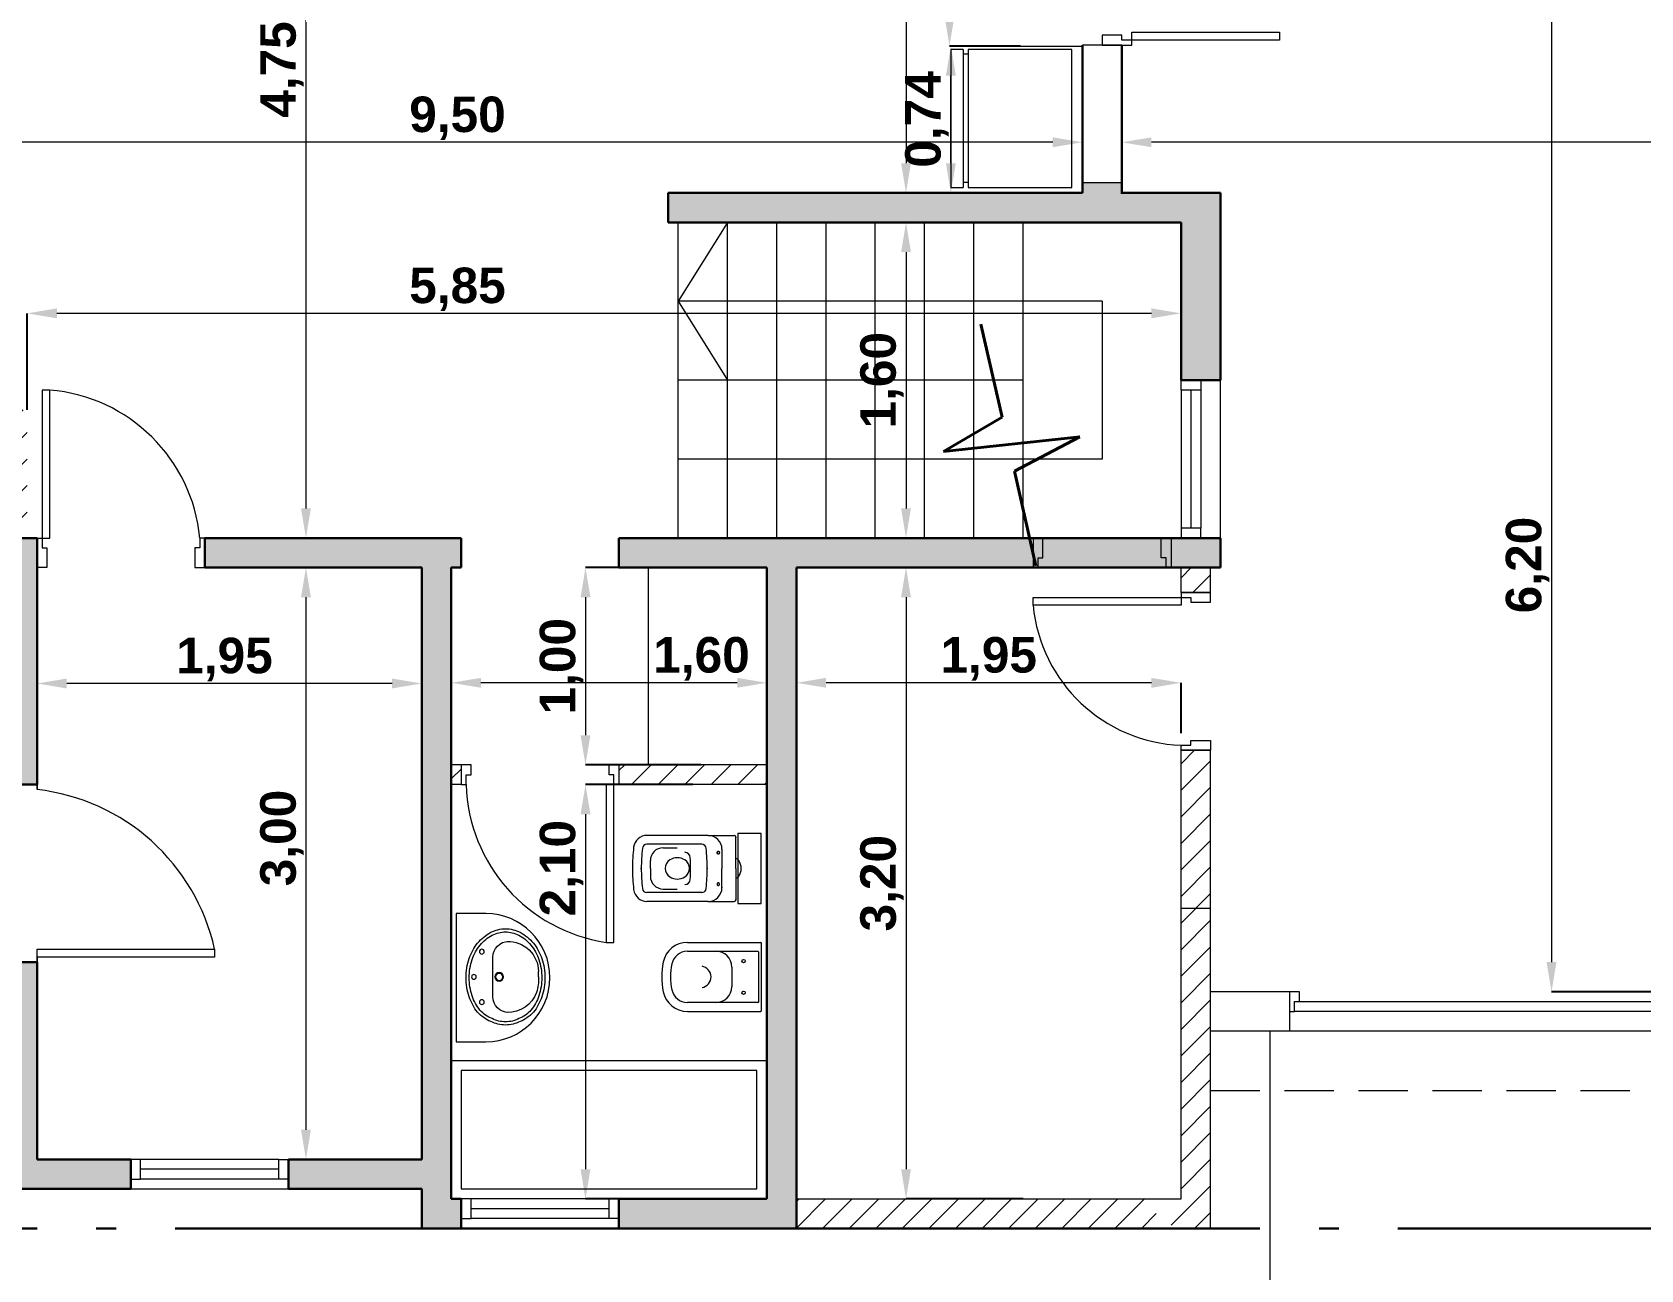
# Model space of a CAD drawing. Header units: millimetres. Extents: x 1434 to 1765, y 1396 to 1517.
# Drawn here: x 1607.53 to 1615.69, y 1404.7 to 1410.98 of the extents above; entities that cross this region are included whole.
import ezdxf

# ---------------------------------------------------------------- set-up
doc = ezdxf.new("R2010")
doc.units = ezdxf.units.MM
doc.linetypes.add('ACAD_ISO04W100', pattern=[30, 24, -3, 0, -3])
doc.linetypes.add('HIDDEN', pattern=[0.375, 0.25, -0.125])
for name, color, linetype, lineweight in [('0.1', 50, 'Continuous', 0), ('0.2', 40, 'Continuous', 20), ('0.3', 30, 'Continuous', 30), ('0.5', 10, 'Continuous', 40), ('carpinterias', 140, 'Continuous', 9), ('cotas', 104, 'Continuous', 18), ('L.M.', 160, 'ACAD_ISO04W100', 30), ('muebles', 7, 'Continuous', 13)]:
    doc.layers.add(name, color=color, linetype=linetype, lineweight=lineweight)
for name, color, linetype, lineweight, true_color in [('arbol', 7, 'Continuous', 18, 0x00701c), ('gris', 252, 'Continuous', 18, 0x696969), ('madera', 7, 'Continuous', 18, 0x997033), ('rojo muros', 7, 'Continuous', 18, 0xe60a62)]:
    doc.layers.add(name, color=color, linetype=linetype, lineweight=lineweight, true_color=true_color)
doc.styles.add('SANSSERIFBOLD', font='sasb____.pfb')
doc.styles.get("Standard").update_dxf_attribs({"font": 'arial.ttf'})
doc.dimstyles.new('ISO-25', dxfattribs={"dimtxt": 2.5, "dimasz": 2.5, "dimexe": 1.25, "dimexo": 0.625, "dimtad": 1, "dimtxsty": 'Standard', "dimcen": 2.5, "dimadec": 0, "dimazin": 0, "dimtfac": 1, "dimtmove": 0, "dimatfit": 3, "dimfxl": 1, "dimarcsym": 0})

# ---------------------------------------------------------------- blocks, each defined once
blk = doc.blocks.new('i')
for p, q in [((1235.1346, 1802.349), (1235.3245, 1802.349)), ((1235.3245, 1802.349), (1235.5065, 1802.349)), ((1235.5095, 1802.346), (1235.5095, 1802.002)), ((1235.1346, 1802.304), (1235.4925, 1802.304)), ((1235.4945, 1802.302), (1235.4945, 1802.046)), ((1235.3595, 1802.224), (1235.3595, 1802.124)), ((1235.4925, 1802.044), (1235.1346, 1802.044)), ((1235.1346, 1801.999), (1235.3245, 1801.999)), ((1235.3245, 1801.999), (1235.5065, 1801.999))]:
    blk.add_line(p, q)
for centre in [(1235.4195, 1802.254), (1235.4195, 1802.094)]:
    blk.add_circle(centre, 0.0085)
for centre, radius, start, end in [((1235.1346, 1802.224), 0.125, 90, 168.55585), ((1235.5065, 1802.346), 0.003, 0, 90), ((1235.1346, 1802.224), 0.08, 90, 168.55585), ((1235.2795, 1802.224), 0.08, 0, 90), ((1235.4925, 1802.302), 0.002, 0, 90), ((1235.3815, 1802.174), 0.377, 168.55585, 191.44415), ((1235.3815, 1802.174), 0.332, 168.55585, 191.44415), ((1235.1995, 1802.1536), 0.075, 82.39422, 82.744), ((1235.1978, 1802.1714), 0.0578, 2.61926, 78.39406), ((1235.1346, 1802.124), 0.125, 191.44415, 270), ((1235.1346, 1802.124), 0.08, 191.44415, 270), ((1235.1995, 1802.1944), 0.075, 277.256, 277.60578), ((1235.1978, 1802.1767), 0.0578, 281.60594, 357.38074), ((1235.2795, 1802.124), 0.08, 270, 0), ((1235.4925, 1802.046), 0.002, 270, 0), ((1235.5065, 1802.002), 0.003, 270, 0)]:
    blk.add_arc(centre, radius, start, end)
blk = doc.blocks.new('in')
for p, q in [((1235.2759, 1801.7823), (1234.9655, 1801.7823)), ((1235.2759, 1801.7823), (1235.4083, 1801.7823)), ((1235.4164, 1801.615), (1235.4164, 1801.7741)), ((1235.2436, 1801.7374), (1234.9649, 1801.7374)), ((1235.0476, 1801.7194), (1235.1196, 1801.7194)), ((1235.3461, 1801.7121), (1235.3461, 1801.615)), ((1234.9828, 1801.615), (1234.9828, 1801.6546)), ((1234.9828, 1801.615), (1234.9828, 1801.5754)), ((1235.3461, 1801.5178), (1235.3461, 1801.615)), ((1235.4164, 1801.615), (1235.4164, 1801.4558)), ((1235.2436, 1801.4926), (1234.9649, 1801.4926)), ((1235.2759, 1801.4476), (1234.9655, 1801.4476)), ((1235.0476, 1801.5106), (1235.1196, 1801.5106)), ((1235.2759, 1801.4476), (1235.4083, 1801.4476))]:
    blk.add_line(p, q)
blk.add_lwpolyline([(1235.4256, 1801.7923), (1235.4256, 1801.4376), (1235.5455, 1801.4376), (1235.5455, 1801.7923)], close=True)
for points in [[(1235.3277, 1801.6872, -0.120573), (1235.3255, 1801.6878, -0.105064), (1235.3234, 1801.6895, -0.088664), (1235.3221, 1801.6919, -0.079761), (1235.3216, 1801.6949, -0.079761), (1235.3221, 1801.6979, -0.088664), (1235.3234, 1801.7003, -0.105064), (1235.3255, 1801.702, -0.120573), (1235.3277, 1801.7025, -0.120573)], [(1235.3277, 1801.7025, -0.135765), (1235.3296, 1801.702, -0.106933), (1235.3314, 1801.7003, -0.081683), (1235.3326, 1801.6979, -0.069843), (1235.333, 1801.6949, -0.069843), (1235.3326, 1801.6919, -0.081683), (1235.3314, 1801.6895, -0.106933), (1235.3296, 1801.6878, -0.135765), (1235.3277, 1801.6872, -0.135765)], [(1235.3277, 1801.5427, 0.120573), (1235.3255, 1801.5422, 0.105064), (1235.3234, 1801.5405, 0.088664), (1235.3221, 1801.5381, 0.079761), (1235.3216, 1801.5351, 0.079761), (1235.3221, 1801.5321, 0.088664), (1235.3234, 1801.5296, 0.105064), (1235.3255, 1801.528, 0.120573), (1235.3277, 1801.5274, 0.120573)], [(1235.3277, 1801.5274, 0.135765), (1235.3296, 1801.5279, 0.106933), (1235.3314, 1801.5296, 0.081683), (1235.3326, 1801.532, 0.069843), (1235.333, 1801.5351, 0.069843), (1235.3326, 1801.5381, 0.081683), (1235.3314, 1801.5405, 0.106933), (1235.3296, 1801.5422, 0.135765), (1235.3277, 1801.5427, 0.135765)]]:
    blk.add_lwpolyline(points, format="xyb")
for centre, radius, start, end in [((1234.9655, 1801.7145), 0.0678, 90, 173.56456), ((1235.2759, 1801.7121), 0.0702, 0, 90), ((1235.4083, 1801.7741), 0.00819, 0, 90), ((1235.8481, 1801.615), 0.9561, 173.56456, 180), ((1235.8463, 1801.615), 0.9094, 173.57291, 180), ((1234.9654, 1801.7144), 0.023, 90, 173.57291), ((1235.0476, 1801.6546), 0.0648, 90, 180), ((1235.1585, 1801.6695), 0.027, 3.36318, 90), ((1235.2431, 1801.7144), 0.023, 6.42709, 90), ((1234.3621, 1801.615), 0.9094, 0, 6.42709), ((1235.8481, 1801.615), 0.9561, 180, 186.43544), ((1235.8463, 1801.615), 0.9094, 180, 186.42709), ((1235.1079, 1801.615), 0.0504, 121.47191, 180), ((1235.1079, 1801.615), 0.0504, 180, 238.52809), ((1235.119, 1801.5999), 0.069, 89.56202, 122.8418), ((1235.1201, 1801.5999), 0.069, 57.1582, 90.43798), ((1235.1312, 1801.615), 0.0504, 0, 58.52809), ((1235.1312, 1801.615), 0.0504, 301.47191, 0), ((1234.2304, 1801.615), 0.9567, 0, 3.36318), ((1234.2304, 1801.615), 0.9567, 356.63682, 0), ((1234.3621, 1801.615), 0.9094, 353.57291, 0), ((1235.4156, 1801.6459), 0.0184, 28.88836, 87.29185), ((1235.3691, 1801.615), 0.0742, 327.50485, 32.49515), ((1235.0476, 1801.5754), 0.0648, 180, 270), ((1235.119, 1801.63), 0.069, 237.1582, 270.43798), ((1235.1201, 1801.63), 0.069, 269.56202, 302.8418), ((1235.1585, 1801.5604), 0.027, 270, 356.63682), ((1235.4156, 1801.584), 0.0184, 272.70815, 331.11164), ((1234.9655, 1801.5154), 0.0678, 186.43544, 270), ((1234.9654, 1801.5155), 0.023, 186.42709, 270), ((1235.2431, 1801.5155), 0.023, 270, 353.57291), ((1235.2759, 1801.5178), 0.0702, 270, 0), ((1235.4083, 1801.4558), 0.00819, 270, 0)]:
    blk.add_arc(centre, radius, start, end)
for p in [(1235.4164, 1801.7741), (1235.3221, 1801.6919), (1234.9369, 1801.615), (1235.2716, 1801.615), (1235.3461, 1801.5178), (1235.4164, 1801.4558)]:
    blk.add_point(p)
blk = doc.blocks.new('pil')
blk.add_line((1235.2625, 1804.1058), (1235.0625, 1804.1058))
for points in [[(1235.1665, 1803.8418, 0.080772), (1235.2637, 1803.8576, 0.089305), (1235.3419, 1803.9004, 0.110962), (1235.3886, 1803.9675, 0.119182), (1235.4065, 1804.0418, 0.119182), (1235.3886, 1804.116, 0.110962), (1235.3419, 1804.1832, 0.089305), (1235.2637, 1804.226, 0.080772), (1235.1665, 1804.2418, 0.080772), (1235.0694, 1804.226, 0.089305), (1234.9912, 1804.1832, 0.104793), (1234.9365, 1804.116, 0.119182), (1234.9185, 1804.0418, 0.119182), (1234.9365, 1803.9675, 0.104793), (1234.9912, 1803.9004, 0.089305), (1235.0694, 1803.8576, 0.080772)], [(1235.1665, 1803.8578, 0.080772), (1235.2586, 1803.8728, 0.088756), (1235.3315, 1803.9125, 0.11126), (1235.374, 1803.9742, 0.120398), (1235.3905, 1804.0418, 0.120398), (1235.374, 1804.1093, 0.11126), (1235.3315, 1804.1711, 0.088756), (1235.2586, 1804.2108, 0.080772), (1235.1665, 1804.2258, 0.080772), (1235.0745, 1804.2108, 0.089305), (1235.0012, 1804.1707, 0.104793), (1234.9507, 1804.1087, 0.119182), (1234.9345, 1804.0418, 0.119182), (1234.9507, 1803.9748, 0.104793), (1235.0012, 1803.9128, 0.089305), (1235.0745, 1803.8728, 0.080772)]]:
    blk.add_lwpolyline(points, format="xyb", close=True)
for points in [[(1235.1625, 1803.8738, -0.02495), (1235.1352, 1803.8748, -0.088119)], [(1235.1625, 1803.8738, 0.072856), (1235.2415, 1803.8842, 0.088119)]]:
    blk.add_lwpolyline(points, format="xyb")
for centre, radius in [((1235.0345, 1804.1618), 0.012), ((1235.1625, 1804.2018), 0.012), ((1235.2905, 1804.1618), 0.012), ((1235.1625, 1804.0738), 0.0219), ((1235.1625, 1804.0738), 0.0179)]:
    blk.add_circle(centre, radius)
for centre, radius, start, end in [((1235.0625, 1804.0258), 0.08, 90, 180), ((1235.2625, 1804.0258), 0.08, 0, 90), ((1235.1366, 1804.0285), 0.1538, 177.90036, 269.45523), ((1235.1885, 1804.0285), 0.1538, 290.171, 2.09964)]:
    blk.add_arc(centre, radius, start, end)
blk = doc.blocks.new('*D96')
at = {"layer": 'cotas', "color": 0, "linetype": 'Continuous', "lineweight": -2}
for p, q in [((1609.4449, 1413.1632), (1608.9184, 1413.1632)), ((1609.6266, 1408.4132), (1608.9184, 1408.4132))]:
    blk.add_line(p, q, dxfattribs=at)
at = {"layer": 'cotas', "color": 0, "linetype": 'Continuous', "lineweight": 9}
blk.add_line((1608.9184, 1413.0132), (1608.9184, 1408.5632), dxfattribs=at)
at = {"layer": 'cotas', "color": 0, "linetype": 'Continuous'}
for points in [[(1608.8934, 1413.0132), (1608.9434, 1413.0132), (1608.9184, 1413.1632)], [(1608.8934, 1408.5632), (1608.9434, 1408.5632), (1608.9184, 1408.4132)]]:
    blk.add_solid(points, dxfattribs=at)
at = {"layer": 'Defpoints', "color": 0, "linetype": 'Continuous'}
for p in [(1609.4449, 1413.1632), (1608.9184, 1408.4132), (1609.6266, 1408.4132)]:
    blk.add_point(p, dxfattribs=at)
at = {"layer": 'cotas', "linetype": 'Continuous', "insert": (1608.7968, 1410.7882), "char_height": 0.18, "attachment_point": 5, "rotation": 90, "style": 'SANSSERIFBOLD'}
blk.add_mtext('4,75', dxfattribs=at)
blk = doc.blocks.new('*D97')
at = {"layer": 'cotas', "color": 0, "linetype": 'Continuous', "lineweight": -2}
for p, q in [((1609.4449, 1408.2632), (1608.9184, 1408.2632)), ((1609.5053, 1405.2632), (1608.9184, 1405.2632))]:
    blk.add_line(p, q, dxfattribs=at)
at = {"layer": 'cotas', "color": 0, "linetype": 'Continuous', "lineweight": 9}
blk.add_line((1608.9184, 1408.1132), (1608.9184, 1405.4132), dxfattribs=at)
at = {"layer": 'cotas', "color": 0, "linetype": 'Continuous'}
for points in [[(1608.8934, 1408.1132), (1608.9434, 1408.1132), (1608.9184, 1408.2632)], [(1608.8934, 1405.4132), (1608.9434, 1405.4132), (1608.9184, 1405.2632)]]:
    blk.add_solid(points, dxfattribs=at)
at = {"layer": 'Defpoints', "color": 0, "linetype": 'Continuous'}
for p in [(1609.4449, 1408.2632), (1608.9184, 1405.2632), (1609.5053, 1405.2632)]:
    blk.add_point(p, dxfattribs=at)
at = {"layer": 'cotas', "linetype": 'Continuous', "insert": (1608.7968, 1406.8924), "char_height": 0.18, "attachment_point": 5, "rotation": 90, "style": 'SANSSERIFBOLD'}
blk.add_mtext('3,00', dxfattribs=at)
blk = doc.blocks.new('*D98')
at = {"layer": 'cotas', "color": 0, "linetype": 'Continuous', "lineweight": -2}
for p, q in [((1610.8803, 1407.1632), (1610.3358, 1407.1632)), ((1610.9226, 1405.0632), (1610.3358, 1405.0632))]:
    blk.add_line(p, q, dxfattribs=at)
at = {"layer": 'cotas', "color": 0, "linetype": 'Continuous', "lineweight": 9}
blk.add_line((1610.3358, 1407.0132), (1610.3358, 1405.2132), dxfattribs=at)
at = {"layer": 'cotas', "color": 0, "linetype": 'Continuous'}
for points in [[(1610.3108, 1407.0132), (1610.3608, 1407.0132), (1610.3358, 1407.1632)], [(1610.3108, 1405.2132), (1610.3608, 1405.2132), (1610.3358, 1405.0632)]]:
    blk.add_solid(points, dxfattribs=at)
at = {"layer": 'Defpoints', "color": 0, "linetype": 'Continuous'}
for p in [(1610.8803, 1407.1632), (1610.3358, 1405.0632), (1610.9226, 1405.0632)]:
    blk.add_point(p, dxfattribs=at)
at = {"layer": 'cotas', "linetype": 'Continuous', "insert": (1610.2142, 1406.7393), "char_height": 0.18, "attachment_point": 5, "rotation": 90, "style": 'SANSSERIFBOLD'}
blk.add_mtext('2,10', dxfattribs=at)
blk = doc.blocks.new('*D99')
at = {"layer": 'cotas', "color": 0, "linetype": 'Continuous', "lineweight": -2}
for p, q in [((1610.8803, 1408.2632), (1610.3358, 1408.2632)), ((1610.9226, 1407.2632), (1610.3358, 1407.2632))]:
    blk.add_line(p, q, dxfattribs=at)
at = {"layer": 'cotas', "color": 0, "linetype": 'Continuous', "lineweight": 9}
blk.add_line((1610.3358, 1408.1132), (1610.3358, 1407.4132), dxfattribs=at)
at = {"layer": 'cotas', "color": 0, "linetype": 'Continuous'}
for points in [[(1610.3108, 1408.1132), (1610.3608, 1408.1132), (1610.3358, 1408.2632)], [(1610.3108, 1407.4132), (1610.3608, 1407.4132), (1610.3358, 1407.2632)]]:
    blk.add_solid(points, dxfattribs=at)
at = {"layer": 'Defpoints', "color": 0, "linetype": 'Continuous'}
for p in [(1610.8803, 1408.2632), (1610.3358, 1407.2632), (1610.9226, 1407.2632)]:
    blk.add_point(p, dxfattribs=at)
at = {"layer": 'cotas', "linetype": 'Continuous', "insert": (1610.2142, 1407.7632), "char_height": 0.18, "attachment_point": 5, "rotation": 90, "style": 'SANSSERIFBOLD'}
blk.add_mtext('1,00', dxfattribs=at)
blk = doc.blocks.new('*D100')
at = {"layer": 'cotas', "color": 0, "linetype": 'Continuous', "lineweight": -2}
for p, q in [((1612.5054, 1410.0132), (1611.961, 1410.0132)), ((1612.5478, 1408.4132), (1611.961, 1408.4132))]:
    blk.add_line(p, q, dxfattribs=at)
at = {"layer": 'cotas', "color": 0, "linetype": 'Continuous', "lineweight": 9}
blk.add_line((1611.961, 1409.8632), (1611.961, 1408.5632), dxfattribs=at)
at = {"layer": 'cotas', "color": 0, "linetype": 'Continuous'}
for points in [[(1611.936, 1409.8632), (1611.986, 1409.8632), (1611.961, 1410.0132)], [(1611.936, 1408.5632), (1611.986, 1408.5632), (1611.961, 1408.4132)]]:
    blk.add_solid(points, dxfattribs=at)
at = {"layer": 'Defpoints', "color": 0, "linetype": 'Continuous'}
for p in [(1612.5054, 1410.0132), (1611.961, 1408.4132), (1612.5478, 1408.4132)]:
    blk.add_point(p, dxfattribs=at)
at = {"layer": 'cotas', "linetype": 'Continuous', "insert": (1611.8393, 1409.2132), "char_height": 0.18, "attachment_point": 5, "rotation": 90, "style": 'SANSSERIFBOLD'}
blk.add_mtext('1,60', dxfattribs=at)
blk = doc.blocks.new('*D101')
at = {"layer": 'cotas', "color": 0, "linetype": 'Continuous', "lineweight": -2}
for p, q in [((1612.3638, 1413.1632), (1611.961, 1413.1632)), ((1612.5478, 1410.1632), (1611.961, 1410.1632))]:
    blk.add_line(p, q, dxfattribs=at)
at = {"layer": 'cotas', "color": 0, "linetype": 'Continuous', "lineweight": 9}
blk.add_line((1611.961, 1413.0132), (1611.961, 1410.3132), dxfattribs=at)
at = {"layer": 'cotas', "color": 0, "linetype": 'Continuous'}
for points in [[(1611.936, 1413.0132), (1611.986, 1413.0132), (1611.961, 1413.1632)], [(1611.936, 1410.3132), (1611.986, 1410.3132), (1611.961, 1410.1632)]]:
    blk.add_solid(points, dxfattribs=at)
at = {"layer": 'Defpoints', "color": 0, "linetype": 'Continuous'}
for p in [(1612.3638, 1413.1632), (1611.961, 1410.1632), (1612.5478, 1410.1632)]:
    blk.add_point(p, dxfattribs=at)
at = {"layer": 'cotas', "linetype": 'Continuous', "insert": (1611.8393, 1411.4502), "char_height": 0.18, "attachment_point": 5, "rotation": 90, "style": 'SANSSERIFBOLD'}
blk.add_mtext('3,00', dxfattribs=at)
blk = doc.blocks.new('*D103')
at = {"layer": 'cotas', "color": 0, "linetype": 'Continuous', "lineweight": -2}
for p, q in [((1607.5053, 1409.0632), (1607.5053, 1409.5522)), ((1613.3553, 1409.4053), (1613.3553, 1409.5522))]:
    blk.add_line(p, q, dxfattribs=at)
at = {"layer": 'cotas', "color": 0, "linetype": 'Continuous', "lineweight": 9}
blk.add_line((1613.2053, 1409.5522), (1607.6553, 1409.5522), dxfattribs=at)
at = {"layer": 'cotas', "color": 0, "linetype": 'Continuous'}
for points in [[(1607.6553, 1409.5772), (1607.6553, 1409.5272), (1607.5053, 1409.5522)], [(1613.2053, 1409.5772), (1613.2053, 1409.5272), (1613.3553, 1409.5522)]]:
    blk.add_solid(points, dxfattribs=at)
at = {"layer": 'Defpoints', "color": 0, "linetype": 'Continuous'}
for p in [(1607.5053, 1409.5522), (1613.3553, 1409.4053), (1607.5053, 1409.0632)]:
    blk.add_point(p, dxfattribs=at)
at = {"layer": 'cotas', "linetype": 'Continuous', "insert": (1609.6867, 1409.6738), "char_height": 0.18, "attachment_point": 5, "style": 'SANSSERIFBOLD'}
blk.add_mtext('5,85', dxfattribs=at)
blk = doc.blocks.new('*D104')
at = {"layer": 'cotas', "color": 0, "linetype": 'Continuous', "lineweight": -2}
for p, q in [((1603.3553, 1410.1578), (1603.3553, 1410.4194)), ((1612.8553, 1410.1632), (1612.8553, 1410.4194))]:
    blk.add_line(p, q, dxfattribs=at)
at = {"layer": 'cotas', "color": 0, "linetype": 'Continuous', "lineweight": 9}
blk.add_line((1612.7053, 1410.4194), (1603.5053, 1410.4194), dxfattribs=at)
at = {"layer": 'cotas', "color": 0, "linetype": 'Continuous'}
for points in [[(1603.5053, 1410.4444), (1603.5053, 1410.3944), (1603.3553, 1410.4194)], [(1612.7053, 1410.4444), (1612.7053, 1410.3944), (1612.8553, 1410.4194)]]:
    blk.add_solid(points, dxfattribs=at)
at = {"layer": 'Defpoints', "color": 0, "linetype": 'Continuous'}
for p in [(1603.3553, 1410.4194), (1603.3553, 1410.1578), (1612.8553, 1410.1632)]:
    blk.add_point(p, dxfattribs=at)
at = {"layer": 'cotas', "linetype": 'Continuous', "insert": (1609.6867, 1410.541), "char_height": 0.18, "attachment_point": 5, "style": 'SANSSERIFBOLD'}
blk.add_mtext('9,50', dxfattribs=at)
blk = doc.blocks.new('*D105')
at = {"layer": 'cotas', "color": 0, "linetype": 'Continuous', "lineweight": -2}
blk.add_line((1607.5553, 1407.4141), (1607.5553, 1407.6757), dxfattribs=at)
at = {"layer": 'cotas', "color": 0, "linetype": 'Continuous', "lineweight": 9}
blk.add_line((1609.3553, 1407.6757), (1607.7053, 1407.6757), dxfattribs=at)
at = {"layer": 'cotas', "color": 0, "linetype": 'Continuous'}
for points in [[(1607.7053, 1407.7007), (1607.7053, 1407.6507), (1607.5553, 1407.6757)], [(1609.3553, 1407.7007), (1609.3553, 1407.6507), (1609.5053, 1407.6757)]]:
    blk.add_solid(points, dxfattribs=at)
at = {"layer": 'Defpoints', "color": 0, "linetype": 'Continuous'}
for p in [(1607.5553, 1407.6757), (1609.5053, 1407.6757), (1607.5553, 1407.4141)]:
    blk.add_point(p, dxfattribs=at)
at = {"layer": 'cotas', "linetype": 'Continuous', "insert": (1608.5053, 1407.7973), "char_height": 0.18, "attachment_point": 5, "style": 'SANSSERIFBOLD'}
blk.add_mtext('1,95', dxfattribs=at)
blk = doc.blocks.new('*D106')
at = {"layer": 'cotas', "color": 0, "linetype": 'Continuous', "lineweight": -2}
for p, q in [((1609.6553, 1407.4141), (1609.6553, 1407.6792)), ((1611.2553, 1407.5399), (1611.2553, 1407.6792))]:
    blk.add_line(p, q, dxfattribs=at)
at = {"layer": 'cotas', "color": 0, "linetype": 'Continuous', "lineweight": 9}
blk.add_line((1611.1053, 1407.6792), (1609.8053, 1407.6792), dxfattribs=at)
at = {"layer": 'cotas', "color": 0, "linetype": 'Continuous'}
for points in [[(1609.8053, 1407.7042), (1609.8053, 1407.6542), (1609.6553, 1407.6792)], [(1611.1053, 1407.7042), (1611.1053, 1407.6542), (1611.2553, 1407.6792)]]:
    blk.add_solid(points, dxfattribs=at)
at = {"layer": 'Defpoints', "color": 0, "linetype": 'Continuous'}
for p in [(1609.6553, 1407.6792), (1611.2553, 1407.5399), (1609.6553, 1407.4141)]:
    blk.add_point(p, dxfattribs=at)
at = {"layer": 'cotas', "linetype": 'Continuous', "insert": (1610.924, 1407.8008), "char_height": 0.18, "attachment_point": 5, "style": 'SANSSERIFBOLD'}
blk.add_mtext('1,60', dxfattribs=at)
blk = doc.blocks.new('*D107')
at = {"layer": 'cotas', "color": 0, "linetype": 'Continuous', "lineweight": -2}
for p, q in [((1612.5054, 1408.2632), (1611.961, 1408.2632)), ((1612.5553, 1405.0632), (1611.961, 1405.0632))]:
    blk.add_line(p, q, dxfattribs=at)
at = {"layer": 'cotas', "color": 0, "linetype": 'Continuous', "lineweight": 9}
blk.add_line((1611.961, 1408.1132), (1611.961, 1405.2132), dxfattribs=at)
at = {"layer": 'cotas', "color": 0, "linetype": 'Continuous'}
for points in [[(1611.936, 1408.1132), (1611.986, 1408.1132), (1611.961, 1408.2632)], [(1611.936, 1405.2132), (1611.986, 1405.2132), (1611.961, 1405.0632)]]:
    blk.add_solid(points, dxfattribs=at)
at = {"layer": 'Defpoints', "color": 0, "linetype": 'Continuous'}
for p in [(1612.5054, 1408.2632), (1611.961, 1405.0632), (1612.5553, 1405.0632)]:
    blk.add_point(p, dxfattribs=at)
at = {"layer": 'cotas', "linetype": 'Continuous', "insert": (1611.8393, 1406.6632), "char_height": 0.18, "attachment_point": 5, "rotation": 90, "style": 'SANSSERIFBOLD'}
blk.add_mtext('3,20', dxfattribs=at)
blk = doc.blocks.new('*D108')
at = {"layer": 'cotas', "color": 0, "linetype": 'Continuous', "lineweight": -2}
for p, q in [((1611.4053, 1407.4141), (1611.4053, 1407.6792)), ((1613.3553, 1407.4239), (1613.3553, 1407.6792))]:
    blk.add_line(p, q, dxfattribs=at)
at = {"layer": 'cotas', "color": 0, "linetype": 'Continuous', "lineweight": 9}
blk.add_line((1613.2053, 1407.6792), (1611.5553, 1407.6792), dxfattribs=at)
at = {"layer": 'cotas', "color": 0, "linetype": 'Continuous'}
for points in [[(1611.5553, 1407.7042), (1611.5553, 1407.6542), (1611.4053, 1407.6792)], [(1613.2053, 1407.7042), (1613.2053, 1407.6542), (1613.3553, 1407.6792)]]:
    blk.add_solid(points, dxfattribs=at)
at = {"layer": 'Defpoints', "color": 0, "linetype": 'Continuous'}
for p in [(1611.4053, 1407.6792), (1611.4053, 1407.4141), (1613.3553, 1407.4239)]:
    blk.add_point(p, dxfattribs=at)
at = {"layer": 'cotas', "linetype": 'Continuous', "insert": (1612.3803, 1407.8008), "char_height": 0.18, "attachment_point": 5, "style": 'SANSSERIFBOLD'}
blk.add_mtext('1,95', dxfattribs=at)
blk = doc.blocks.new('*D109')
at = {"layer": 'cotas', "color": 0, "linetype": 'Continuous', "lineweight": -2}
for p, q in [((1615.6553, 1412.3132), (1615.234, 1412.3132)), ((1616.8553, 1406.1132), (1615.234, 1406.1132))]:
    blk.add_line(p, q, dxfattribs=at)
at = {"layer": 'cotas', "color": 0, "linetype": 'Continuous', "lineweight": 9}
blk.add_line((1615.234, 1412.1632), (1615.234, 1406.2632), dxfattribs=at)
at = {"layer": 'cotas', "color": 0, "linetype": 'Continuous'}
for points in [[(1615.209, 1412.1632), (1615.259, 1412.1632), (1615.234, 1412.3132)], [(1615.209, 1406.2632), (1615.259, 1406.2632), (1615.234, 1406.1132)]]:
    blk.add_solid(points, dxfattribs=at)
at = {"layer": 'Defpoints', "color": 0, "linetype": 'Continuous'}
for p in [(1615.6553, 1412.3132), (1615.234, 1406.1132), (1616.8553, 1406.1132)]:
    blk.add_point(p, dxfattribs=at)
at = {"layer": 'cotas', "linetype": 'Continuous', "insert": (1615.1124, 1408.2763), "char_height": 0.18, "attachment_point": 5, "rotation": 90, "style": 'SANSSERIFBOLD'}
blk.add_mtext('6,20', dxfattribs=at)
blk = doc.blocks.new('*D110')
at = {"layer": 'cotas', "color": 0, "linetype": 'Continuous', "lineweight": -2}
for p, q in [((1613.0553, 1410.1578), (1613.0553, 1410.4194)), ((1617.2553, 1410.1632), (1617.2553, 1410.4194))]:
    blk.add_line(p, q, dxfattribs=at)
at = {"layer": 'cotas', "color": 0, "linetype": 'Continuous', "lineweight": 9}
blk.add_line((1617.1053, 1410.4194), (1613.2053, 1410.4194), dxfattribs=at)
at = {"layer": 'cotas', "color": 0, "linetype": 'Continuous'}
for points in [[(1613.2053, 1410.4444), (1613.2053, 1410.3944), (1613.0553, 1410.4194)], [(1617.1053, 1410.4444), (1617.1053, 1410.3944), (1617.2553, 1410.4194)]]:
    blk.add_solid(points, dxfattribs=at)
at = {"layer": 'Defpoints', "color": 0, "linetype": 'Continuous'}
for p in [(1613.0553, 1410.4194), (1613.0553, 1410.1578), (1617.2553, 1410.1632)]:
    blk.add_point(p, dxfattribs=at)
at = {"layer": 'cotas', "linetype": 'Continuous', "insert": (1616.0407, 1410.541), "char_height": 0.18, "attachment_point": 5, "style": 'SANSSERIFBOLD'}
blk.add_mtext('4,20', dxfattribs=at)
blk = doc.blocks.new('*D112')
at = {"layer": 'cotas', "color": 0, "linetype": 'Continuous', "lineweight": -2}
for p, q in [((1612.5407, 1410.9075), (1612.1885, 1410.9075)), ((1612.4483, 1410.1632), (1612.1885, 1410.1632))]:
    blk.add_line(p, q, dxfattribs=at)
at = {"layer": 'cotas', "color": 0, "linetype": 'Continuous', "lineweight": 9}
blk.add_line((1612.1885, 1410.3132), (1612.1885, 1410.7575), dxfattribs=at)
at = {"layer": 'cotas', "color": 0, "linetype": 'Continuous'}
for points in [[(1612.1635, 1410.7575), (1612.2135, 1410.7575), (1612.1885, 1410.9075)], [(1612.1635, 1410.3132), (1612.2135, 1410.3132), (1612.1885, 1410.1632)]]:
    blk.add_solid(points, dxfattribs=at)
at = {"layer": 'Defpoints', "color": 0, "linetype": 'Continuous'}
for p in [(1612.1885, 1410.9075), (1612.5407, 1410.9075), (1612.4483, 1410.1632)]:
    blk.add_point(p, dxfattribs=at)
at = {"layer": 'cotas', "linetype": 'Continuous', "insert": (1612.0669, 1410.5354), "char_height": 0.18, "attachment_point": 5, "rotation": 90, "style": 'SANSSERIFBOLD'}
blk.add_mtext('0,74', dxfattribs=at)
blk = doc.blocks.new('*D114')
at = {"layer": 'cotas', "color": 0, "linetype": 'Continuous', "lineweight": -2}
for p, q in [((1612.5337, 1411.7053), (1612.1814, 1411.7053)), ((1612.4413, 1410.9075), (1612.1814, 1410.9075))]:
    blk.add_line(p, q, dxfattribs=at)
at = {"layer": 'cotas', "color": 0, "linetype": 'Continuous', "lineweight": 9}
blk.add_line((1612.1814, 1411.0575), (1612.1814, 1411.5553), dxfattribs=at)
at = {"layer": 'cotas', "color": 0, "linetype": 'Continuous'}
for points in [[(1612.1564, 1411.5553), (1612.2064, 1411.5553), (1612.1814, 1411.7053)], [(1612.1564, 1411.0575), (1612.2064, 1411.0575), (1612.1814, 1410.9075)]]:
    blk.add_solid(points, dxfattribs=at)
at = {"layer": 'Defpoints', "color": 0, "linetype": 'Continuous'}
for p in [(1612.1814, 1411.7053), (1612.5337, 1411.7053), (1612.4413, 1410.9075)]:
    blk.add_point(p, dxfattribs=at)
at = {"layer": 'cotas', "linetype": 'Continuous', "insert": (1612.0598, 1411.3064), "char_height": 0.18, "attachment_point": 5, "rotation": 90, "style": 'SANSSERIFBOLD'}
blk.add_mtext('0,80', dxfattribs=at)

msp = doc.modelspace()

# ---------------------------------------------------------------- hatches: boundary and pattern name
at = {"layer": 'gris'}
h = msp.add_hatch(dxfattribs=at)
h.set_pattern_fill('LINE', color=256, scale=0.03, angle=45, style=0)
h.set_pattern_definition([(45, (0, -82.17267), (-0.067351921, 0.067351921), [])])
h.paths.add_polyline_path([(1611.2553, 1407.2632), (1610.5053, 1407.2632), (1610.5053, 1407.1632), (1611.2553, 1407.1632)])
h.paths.add_polyline_path([(1609.7053, 1407.2632), (1609.6553, 1407.2632), (1609.6553, 1407.1632), (1609.7053, 1407.1632)])
h.paths.add_polyline_path([(1607.5053, 1409.0632), (1607.4053, 1409.0632), (1607.4053, 1408.4132), (1607.5053, 1408.4132)])
h = msp.add_hatch(dxfattribs=at)
h.set_pattern_fill('LINE', color=256, scale=0.03, angle=45, style=0)
h.set_pattern_definition([(45, (80, -82.17267), (-0.067351921, 0.067351921), [])])
h.paths.add_polyline_path([(1613.2051, 1405.0632), (1611.4053, 1405.0632), (1611.4053, 1404.9132), (1613.2539, 1404.9132)])
h.paths.add_polyline_path([(1613.3553, 1408.1374), (1613.5053, 1408.1374), (1613.5053, 1408.2632), (1613.3553, 1408.2632)])
h.paths.add_polyline_path([(1613.5053, 1407.3374), (1613.3553, 1407.3374), (1613.3553, 1405.0632), (1613.3053, 1405.0632), (1613.3053, 1404.9132), (1613.5053, 1404.9132)])
at = {"layer": 'rojo muros'}
h = msp.add_hatch(color=256, dxfattribs=at)
h.paths.add_polyline_path([(1604.1053, 1413.1632), (1604.1053, 1413.3632), (1603.1553, 1413.3632), (1603.1553, 1413.1132), (1603.3553, 1413.1132), (1603.3553, 1413.1632)])
h.paths.add_polyline_path([(1607.7553, 1413.1632), (1607.7553, 1413.3632), (1606.5053, 1413.3632), (1606.5053, 1413.1632)])
h.paths.add_polyline_path([(1610.8053, 1413.1632), (1610.8053, 1413.3632), (1610.1553, 1413.3632), (1610.1553, 1413.1632)])
h.paths.add_polyline_path([(1613.0553, 1413.3632), (1612.8053, 1413.3632), (1612.8053, 1413.1632), (1612.8553, 1413.1632), (1612.8553, 1413.1132), (1613.0553, 1413.1132)])
h.paths.add_polyline_path([(1613.3553, 1410.0132), (1613.3553, 1409.2132), (1613.5553, 1409.2132), (1613.5553, 1410.1632), (1613.0553, 1410.1632), (1613.0553, 1410.2132), (1612.8553, 1410.2132), (1612.8553, 1410.1632), (1610.7553, 1410.1632), (1610.7553, 1410.0132)])
h.paths.add_polyline_path([(1613.5553, 1408.4132), (1613.3053, 1408.4132), (1613.3053, 1408.2632), (1613.5553, 1408.2632)])
h.paths.add_polyline_path([(1613.2553, 1408.3132), (1613.2803, 1408.3132), (1613.2803, 1408.2632), (1613.3053, 1408.2632), (1613.3053, 1408.4132), (1613.2553, 1408.4132)])
h.paths.add_polyline_path([(1613.2553, 1408.4132), (1612.6553, 1408.4132), (1612.6553, 1408.3132), (1612.6303, 1408.3132), (1612.6303, 1408.2632), (1613.2803, 1408.2632), (1613.2803, 1408.3132), (1613.2553, 1408.3132)])
h.paths.add_polyline_path([(1612.6053, 1408.3354), (1612.6217, 1408.2632), (1612.6303, 1408.2632), (1612.6303, 1408.3132), (1612.6553, 1408.3132), (1612.6553, 1408.4132), (1612.6053, 1408.4132)])
h.paths.add_polyline_path([(1610.5053, 1408.4132), (1610.5053, 1408.2632), (1611.2553, 1408.2632), (1611.2553, 1405.0632), (1610.5053, 1405.0632), (1610.5053, 1404.9132), (1611.4053, 1404.9132), (1611.4053, 1408.2632), (1612.6053, 1408.2632), (1612.6053, 1408.3354), (1612.5875, 1408.4132)])
h.paths.add_polyline_path([(1609.5053, 1404.9132), (1609.7053, 1404.9132), (1609.7053, 1405.0632), (1609.6553, 1405.0632), (1609.6553, 1408.2632), (1609.7053, 1408.2632), (1609.7053, 1408.4132), (1608.4053, 1408.4132), (1608.4053, 1408.2632), (1609.5053, 1408.2632), (1609.5053, 1405.2632), (1608.8303, 1405.2632), (1608.8303, 1405.1132), (1609.5053, 1405.1132)])
h.paths.add_polyline_path([(1607.5553, 1405.2632), (1607.5553, 1406.2632), (1607.4053, 1406.2632), (1607.4053, 1405.1132), (1608.0303, 1405.1132), (1608.0303, 1405.2632)])
h.paths.add_polyline_path([(1607.5553, 1408.2132), (1607.5553, 1408.4132), (1606.5053, 1408.4132), (1606.5053, 1408.2132), (1607.4053, 1408.2132), (1607.4053, 1407.1632), (1607.5553, 1407.1632)])
h.paths.add_polyline_path([(1604.1053, 1408.2132), (1604.1053, 1408.4132), (1603.3553, 1408.4132), (1603.3553, 1409.0632), (1603.1553, 1409.0632), (1603.1553, 1408.2132)])
h.paths.add_polyline_path([(1603.1553, 1409.8632), (1603.3553, 1409.8632), (1603.3553, 1410.5882), (1603.1553, 1410.5882)])
h.paths.add_polyline_path([(1603.3553, 1410.5882), (1603.3553, 1410.7216), (1603.3053, 1410.7882), (1603.1553, 1410.7882), (1603.1553, 1410.5882)])
h.paths.add_polyline_path([(1603.3053, 1411.3882), (1603.1553, 1411.3882), (1603.1553, 1410.7882), (1603.3053, 1410.7882)])
h.paths.add_polyline_path([(1603.3053, 1410.7882), (1603.3553, 1410.7216), (1603.3553, 1411.4549), (1603.3053, 1411.3882)])
h.paths.add_polyline_path([(1603.1553, 1411.5882), (1603.1553, 1411.3882), (1603.3053, 1411.3882), (1603.3553, 1411.4549), (1603.3553, 1411.5882)])
h.paths.add_polyline_path([(1603.3553, 1412.3132), (1603.1553, 1412.3132), (1603.1553, 1411.5882), (1603.3553, 1411.5882)])
h.paths.add_polyline_path([(1612.8553, 1411.7132), (1613.0553, 1411.7132), (1613.0553, 1412.5632), (1612.8553, 1412.5632)])

# ---------------------------------------------------------------- linework, layer by layer
at = {"layer": '0.1'}
for p, q in [((1613.5553, 1408.4132), (1613.5553, 1409.2132)), ((1608.0303, 1405.1132), (1608.8303, 1405.1132)), ((1609.7053, 1404.9132), (1610.5053, 1404.9132))]:
    msp.add_line(p, q, dxfattribs=at)
at = {"layer": '0.1', "linetype": 'HIDDEN'}
msp.add_line((1613.5053, 1405.6132), (1618.9553, 1405.6132), dxfattribs=at)
at = {"layer": '0.2', "linetype": 'Continuous', "lineweight": 15, "ltscale": 0.07}
for p, q in [((1612.1885, 1410.8906), (1612.1885, 1410.1906)), ((1612.2511, 1410.8906), (1612.1885, 1410.8906)), ((1612.2511, 1410.8906), (1612.2511, 1410.1906)), ((1612.2761, 1410.8656), (1612.2511, 1410.8656)), ((1612.2761, 1410.8906), (1612.2761, 1410.1906)), ((1612.8011, 1410.8906), (1612.2761, 1410.8906)), ((1612.8011, 1410.1906), (1612.8011, 1410.8906)), ((1612.1885, 1410.1906), (1612.2511, 1410.1906)), ((1612.2761, 1410.2156), (1612.2511, 1410.2156)), ((1612.2761, 1410.1906), (1612.8011, 1410.1906))]:
    msp.add_line(p, q, dxfattribs=at)
at = {"layer": '0.2'}
for p, q in [((1609.7053, 1407.2632), (1609.6553, 1407.2632)), ((1609.7053, 1407.2632), (1609.7053, 1407.1632)), ((1610.5053, 1407.2632), (1610.5053, 1407.1632)), ((1611.2553, 1407.2632), (1610.5053, 1407.2632)), ((1609.7053, 1407.1632), (1609.6553, 1407.1632)), ((1611.2553, 1407.1632), (1610.5053, 1407.1632)), ((1611.2553, 1405.7632), (1609.6553, 1405.7632))]:
    msp.add_line(p, q, dxfattribs=at)
msp.add_lwpolyline([(1609.8303, 1406.5092), (1609.6803, 1406.5092), (1609.6803, 1405.8592), (1609.8303, 1405.8592)], dxfattribs=at)
msp.add_lwpolyline([(1611.2053, 1405.7132), (1609.7053, 1405.7132), (1609.7053, 1405.1132), (1611.2053, 1405.1132)], close=True, dxfattribs=at)
msp.add_arc((1609.8303, 1406.1842), 0.325, 270, 90, dxfattribs=at)
at = {"layer": '0.3'}
for p, q in [((1612.8553, 1410.1632), (1612.8553, 1410.9126)), ((1613.0553, 1410.1632), (1613.0553, 1410.9126)), ((1610.7553, 1410.0132), (1610.7553, 1410.1632)), ((1612.8553, 1410.1632), (1610.7553, 1410.1632)), ((1613.5553, 1410.1632), (1613.0553, 1410.1632)), ((1613.5553, 1409.2132), (1613.5553, 1410.1632)), ((1613.3553, 1410.0132), (1610.7553, 1410.0132)), ((1613.3553, 1409.2132), (1613.3553, 1410.0132)), ((1613.5553, 1409.2132), (1613.3553, 1409.2132)), ((1612.5102, 1408.7518), (1612.5102, 1408.7518)), ((1607.5553, 1408.4132), (1606.5053, 1408.4132)), ((1607.5553, 1408.2132), (1607.5553, 1408.4132)), ((1609.7053, 1408.4132), (1608.4053, 1408.4132)), ((1608.4053, 1408.2632), (1608.4053, 1408.4132)), ((1609.7053, 1408.2632), (1609.7053, 1408.4132)), ((1613.5553, 1408.4132), (1610.5053, 1408.4132)), ((1610.5053, 1408.4132), (1610.5053, 1408.2632)), ((1613.5553, 1408.2632), (1613.5553, 1408.4132)), ((1609.5053, 1408.2632), (1608.4053, 1408.2632)), ((1609.5053, 1405.2632), (1609.5053, 1408.2632)), ((1609.7053, 1408.2632), (1609.6553, 1408.2632)), ((1609.6553, 1405.0632), (1609.6553, 1408.2632)), ((1611.2553, 1408.2632), (1610.5053, 1408.2632)), ((1611.2553, 1405.0632), (1611.2553, 1408.2632)), ((1613.5553, 1408.2632), (1611.4053, 1408.2632)), ((1611.4053, 1404.9132), (1611.4053, 1408.2632)), ((1607.5553, 1408.2132), (1607.5553, 1408.2132)), ((1607.5553, 1408.2132), (1607.5553, 1407.1632)), ((1607.5553, 1407.1632), (1607.4053, 1407.1632)), ((1607.5553, 1406.2632), (1607.4053, 1406.2632)), ((1607.5553, 1406.2632), (1607.5553, 1405.2632)), ((1608.0303, 1405.2632), (1607.5553, 1405.2632)), ((1608.0303, 1405.2632), (1608.0303, 1405.1132)), ((1608.8303, 1405.2632), (1608.8303, 1405.1132)), ((1609.5053, 1405.2632), (1608.8303, 1405.2632)), ((1607.4053, 1405.1132), (1608.0303, 1405.1132)), ((1608.8303, 1405.1132), (1609.5053, 1405.1132)), ((1609.5053, 1404.9132), (1609.5053, 1405.1132)), ((1609.7053, 1405.0632), (1609.6553, 1405.0632)), ((1609.7053, 1405.0632), (1609.7053, 1404.9132)), ((1611.2553, 1405.0632), (1610.5053, 1405.0632)), ((1610.5053, 1405.0632), (1610.5053, 1404.9132)), ((1609.5053, 1404.9132), (1609.7053, 1404.9132)), ((1611.4053, 1404.9132), (1610.5053, 1404.9132))]:
    msp.add_line(p, q, dxfattribs=at)
at = {"layer": '0.5'}
for p, q in [((1612.3401, 1409.4972), (1612.4478, 1409.0251)), ((1612.4478, 1409.0251), (1612.1515, 1408.8523)), ((1612.1515, 1408.8523), (1612.8416, 1408.9255)), ((1612.8416, 1408.9255), (1612.5102, 1408.7518)), ((1612.5102, 1408.7518), (1612.6199, 1408.2714))]:
    msp.add_line(p, q, dxfattribs=at)
at = {"layer": 'arbol'}
for p, q in [((1612.5407, 1410.9075), (1612.8553, 1410.9075)), ((1613.0553, 1410.9126), (1612.8553, 1410.9126)), ((1613.3553, 1408.1374), (1613.5053, 1408.1374)), ((1613.3553, 1407.3374), (1613.5053, 1407.3374)), ((1613.3553, 1406.5374), (1613.5053, 1406.5374))]:
    msp.add_line(p, q, dxfattribs=at)
at = {"layer": 'carpinterias'}
for p, q in [((1613.3553, 1409.1632), (1613.3553, 1408.4632)), ((1613.4053, 1409.1632), (1613.4053, 1408.4632)), ((1613.4553, 1409.1632), (1613.4553, 1408.4632)), ((1608.7803, 1405.2632), (1608.0803, 1405.2632)), ((1608.7803, 1405.2132), (1608.0803, 1405.2132)), ((1608.7803, 1405.1632), (1608.0803, 1405.1632)), ((1610.4553, 1405.0632), (1609.7553, 1405.0632)), ((1610.4553, 1405.0132), (1609.7553, 1405.0132)), ((1610.4553, 1404.9632), (1609.7553, 1404.9632))]:
    msp.add_line(p, q, dxfattribs=at)
for points in [[(1613.3553, 1409.1632), (1613.3553, 1409.2132), (1613.4553, 1409.2132), (1613.4553, 1409.1632)], [(1613.3553, 1408.4632), (1613.3553, 1408.4132), (1613.4553, 1408.4132), (1613.4553, 1408.4632)], [(1608.0803, 1405.2632), (1608.0303, 1405.2632), (1608.0303, 1405.1632), (1608.0803, 1405.1632)], [(1608.7803, 1405.2632), (1608.8303, 1405.2632), (1608.8303, 1405.1632), (1608.7803, 1405.1632)], [(1609.7553, 1405.0632), (1609.7053, 1405.0632), (1609.7053, 1404.9632), (1609.7553, 1404.9632)], [(1610.4553, 1405.0632), (1610.5053, 1405.0632), (1610.5053, 1404.9632), (1610.4553, 1404.9632)]]:
    msp.add_lwpolyline(points, close=True, dxfattribs=at)
at = {"layer": 'gris'}
for p, q in [((1613.0553, 1410.2132), (1613.0553, 1410.2632)), ((1613.0553, 1410.2132), (1612.8553, 1410.2132)), ((1610.8053, 1408.4132), (1610.8053, 1410.0132)), ((1611.0553, 1410.0132), (1610.8053, 1409.6132)), ((1611.0553, 1408.4132), (1611.0553, 1410.0132)), ((1611.3053, 1408.4132), (1611.3053, 1410.0132)), ((1611.5553, 1408.4132), (1611.5553, 1410.0132)), ((1611.8053, 1408.4132), (1611.8053, 1410.0132)), ((1612.0553, 1408.4132), (1612.0553, 1410.0132)), ((1612.3053, 1408.4132), (1612.3053, 1410.0132)), ((1612.5553, 1408.4132), (1612.5553, 1410.0132)), ((1612.9553, 1409.6132), (1610.8053, 1409.6132)), ((1610.8053, 1409.6132), (1611.0553, 1409.2132)), ((1612.9553, 1409.6132), (1612.9553, 1408.8132)), ((1612.5553, 1409.2132), (1610.8053, 1409.2132)), ((1612.9553, 1408.8132), (1610.8053, 1408.8132)), ((1613.3553, 1408.1374), (1613.3553, 1408.2632)), ((1613.5053, 1408.1374), (1613.5053, 1408.2632)), ((1613.3553, 1405.0632), (1613.3553, 1407.3374)), ((1613.5053, 1404.9132), (1613.5053, 1407.3374)), ((1613.9053, 1406.1132), (1613.5053, 1406.1132)), ((1613.9053, 1406.1132), (1613.9053, 1405.9132)), ((1613.9053, 1405.9132), (1613.5053, 1405.9132)), ((1613.8053, 1405.9132), (1613.8053, 1396.9132)), ((1618.4053, 1405.9132), (1613.9053, 1405.9132)), ((1611.4053, 1405.0632), (1613.3553, 1405.0632)), ((1611.4053, 1404.9132), (1613.5053, 1404.9132)), ((1613.5053, 1404.9132), (1613.3053, 1404.9132))]:
    msp.add_line(p, q, dxfattribs=at)
for points in [[(1612.9553, 1410.9126), (1613.1053, 1410.9126), (1613.1053, 1410.9376), (1613.0553, 1410.9376), (1613.0553, 1410.9626), (1612.9553, 1410.9626), (1612.9553, 1410.9126)], [(1612.6053, 1408.4132), (1612.6053, 1408.2632), (1612.6303, 1408.2632), (1612.6303, 1408.3132), (1612.6553, 1408.3132), (1612.6553, 1408.4132), (1612.6053, 1408.4132)], [(1613.3053, 1408.4132), (1613.3053, 1408.2632), (1613.2803, 1408.2632), (1613.2803, 1408.3132), (1613.2553, 1408.3132), (1613.2553, 1408.4132), (1613.3053, 1408.4132)], [(1613.5053, 1408.1374), (1613.3553, 1408.1374), (1613.3553, 1408.1124), (1613.4053, 1408.1124), (1613.4053, 1408.0874), (1613.5053, 1408.0874), (1613.5053, 1408.1374)], [(1613.5053, 1407.3374), (1613.3553, 1407.3374), (1613.3553, 1407.3624), (1613.4053, 1407.3624), (1613.4053, 1407.3874), (1613.5053, 1407.3874), (1613.5053, 1407.3374)], [(1613.9053, 1406.1132), (1613.9053, 1406.0132), (1613.9303, 1406.0132), (1613.9303, 1406.0632), (1613.9553, 1406.0632), (1613.9553, 1406.1132), (1613.9053, 1406.1132)]]:
    msp.add_lwpolyline(points, dxfattribs=at)
for points in [[(1613.8553, 1410.9376), (1613.1053, 1410.9376), (1613.1053, 1410.9776), (1613.8553, 1410.9776)], [(1612.6053, 1408.1124), (1613.3553, 1408.1124), (1613.3553, 1408.0724), (1612.6053, 1408.0724)], [(1618.3803, 1406.0132), (1613.9303, 1406.0132), (1613.9303, 1406.0632), (1618.3803, 1406.0632)]]:
    msp.add_lwpolyline(points, close=True, dxfattribs=at)
msp.add_arc((1613.3866, 1408.1466), 0.7848, 185.42656, 267.71215, dxfattribs=at)
at = {"layer": 'L.M.', "color": 253, "ltscale": 0.1}
msp.add_line((1619.9553, 1404.9132), (1597.9553, 1404.9132), dxfattribs=at)
at = {"layer": 'madera'}
msp.add_line((1610.6553, 1407.2632), (1610.6553, 1408.2632), dxfattribs=at)
for points in [[(1607.5803, 1409.1632), (1607.5803, 1408.4132), (1607.6203, 1408.4132), (1607.6203, 1409.1632)], [(1610.4803, 1406.3632), (1610.4803, 1407.1632), (1610.4403, 1407.1632), (1610.4403, 1406.3632)], [(1608.4553, 1406.2882), (1607.5553, 1406.2882), (1607.5553, 1406.3282), (1608.4553, 1406.3282)]]:
    msp.add_lwpolyline(points, close=True, dxfattribs=at)
for points in [[(1607.5553, 1408.2632), (1607.5553, 1408.4132), (1607.5803, 1408.4132), (1607.5803, 1408.3632), (1607.6053, 1408.3632), (1607.6053, 1408.2632), (1607.5553, 1408.2632)], [(1608.4053, 1408.2632), (1608.4053, 1408.4132), (1608.3803, 1408.4132), (1608.3803, 1408.3632), (1608.3553, 1408.3632), (1608.3553, 1408.2632), (1608.4053, 1408.2632)], [(1609.7053, 1407.2632), (1609.7053, 1407.1632), (1609.7303, 1407.1632), (1609.7303, 1407.2132), (1609.7553, 1407.2132), (1609.7553, 1407.2632), (1609.7053, 1407.2632)], [(1610.5053, 1407.2632), (1610.5053, 1407.1632), (1610.4803, 1407.1632), (1610.4803, 1407.2132), (1610.4553, 1407.2132), (1610.4553, 1407.2632), (1610.5053, 1407.2632)], [(1607.5553, 1407.1632), (1607.5553, 1407.1632), (1607.5553, 1407.1382), (1607.5553, 1407.1382), (1607.5553, 1407.1382), (1607.5553, 1407.1382), (1607.5553, 1407.1632)], [(1607.5553, 1406.2632), (1607.5553, 1406.2632), (1607.5553, 1406.2882), (1607.5553, 1406.2882), (1607.5553, 1406.2882), (1607.5553, 1406.2882), (1607.5553, 1406.2632)]]:
    msp.add_lwpolyline(points, dxfattribs=at)
for centre, radius, start, end in [((1607.5518, 1408.3338), 0.8323, 5.47699, 85.28189), ((1610.5647, 1407.1887), 0.8348, 181.75092, 261.42719), ((1607.4375, 1406.1024), 1.0425, 12.51164, 83.51393)]:
    msp.add_arc(centre, radius, start, end, dxfattribs=at)

# ---------------------------------------------------------------- block references
at = {"layer": 'muebles'}
for name, p in [('in', (375.6818, -394.8767)), ('i', (375.7177, -395.9858))]:
    msp.add_blockref(name, p, dxfattribs=at)
at = {"layer": 'muebles', "xscale": -1, "rotation": 90}
msp.add_blockref('pil', (3413.972, 2641.3508), dxfattribs=at)

# ---------------------------------------------------------------- dimensions: what is measured, and where the dimension line sits
at = {"layer": 'cotas', "linetype": 'Continuous'}
for base, p1, p2, picture, middle in [((1608.9184, 1408.4132), (1609.4449, 1413.1632), (1609.6266, 1408.4132), '*D96', (1608.9184, 1410.7882)), ((1611.961, 1410.1632), (1612.3638, 1413.1632), (1612.5478, 1410.1632), '*D101', (1611.961, 1411.4502)), ((1615.234, 1406.1132), (1615.6553, 1412.3132), (1616.8553, 1406.1132), '*D109', (1615.234, 1408.2763)), ((1611.961, 1408.4132), (1612.5054, 1410.0132), (1612.5478, 1408.4132), '*D100', (1611.961, 1409.2132)), ((1608.9184, 1405.2632), (1609.4449, 1408.2632), (1609.5053, 1405.2632), '*D97', (1608.9184, 1406.8924)), ((1610.3358, 1407.2632), (1610.8803, 1408.2632), (1610.9226, 1407.2632), '*D99', (1610.3358, 1407.7632)), ((1611.961, 1405.0632), (1612.5054, 1408.2632), (1612.5553, 1405.0632), '*D107', (1611.961, 1406.6632)), ((1610.3358, 1405.0632), (1610.8803, 1407.1632), (1610.9226, 1405.0632), '*D98', (1610.3358, 1406.7393))]:
    dim = msp.add_linear_dim(base=base, p1=p1, p2=p2, angle=90, dimstyle='ISO-25', override={"dimtxt": 0.18, "dimasz": 0.15, "dimexe": 0, "dimexo": 0, "dimgap": 0.01, "dimzin": 0, "dimtxsty": 'SANSSERIFBOLD', "dimclrt": 256, "dimlwd": 9}, dxfattribs=at)
    dim.commit()
    dim.dimension.update_dxf_attribs({"geometry": picture, "text_midpoint": middle, "dimtype": 160})
for base, p1, p2, picture, middle in [((1612.1814, 1411.7053), (1612.4413, 1410.9075), (1612.5337, 1411.7053), '*D114', (1612.0598, 1411.3064)), ((1612.1885, 1410.9075), (1612.4483, 1410.1632), (1612.5407, 1410.9075), '*D112', (1612.0669, 1410.5354))]:
    dim = msp.add_linear_dim(base=base, p1=p1, p2=p2, angle=90, dimstyle='ISO-25', override={"dimtxt": 0.18, "dimasz": 0.15, "dimexe": 0, "dimexo": 0, "dimgap": 0.01, "dimzin": 0, "dimtxsty": 'SANSSERIFBOLD', "dimclrt": 256, "dimlwd": 9}, dxfattribs=at)
    dim.commit()
    dim.dimension.update_dxf_attribs({"geometry": picture, "text_midpoint": middle})
for base, p1, p2, picture, middle in [((1603.3553, 1410.4194), (1612.8553, 1410.1632), (1603.3553, 1410.1578), '*D104', (1609.6867, 1410.4194)), ((1613.0553, 1410.4194), (1617.2553, 1410.1632), (1613.0553, 1410.1578), '*D110', (1616.0407, 1410.4194)), ((1607.5053, 1409.5522), (1613.3553, 1409.4053), (1607.5053, 1409.0632), '*D103', (1609.6867, 1409.5522)), ((1607.5553, 1407.6757), (1609.5053, 1407.6757), (1607.5553, 1407.4141), '*D105', (1608.5053, 1407.6757)), ((1609.6553, 1407.6792), (1611.2553, 1407.5399), (1609.6553, 1407.4141), '*D106', (1610.924, 1407.6792)), ((1611.4053, 1407.6792), (1613.3553, 1407.4239), (1611.4053, 1407.4141), '*D108', (1612.3803, 1407.6792))]:
    dim = msp.add_linear_dim(base=base, p1=p1, p2=p2, dimstyle='ISO-25', override={"dimtxt": 0.18, "dimasz": 0.15, "dimexe": 0, "dimexo": 0, "dimgap": 0.01, "dimzin": 0, "dimtxsty": 'SANSSERIFBOLD', "dimclrt": 256, "dimlwd": 9}, dxfattribs=at)
    dim.commit()
    dim.dimension.update_dxf_attribs({"geometry": picture, "text_midpoint": middle, "dimtype": 160})

doc.saveas('drawing.dxf')
